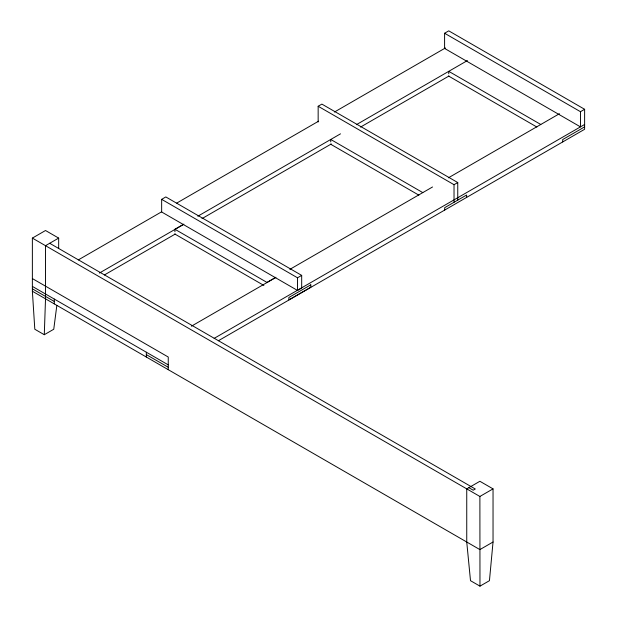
<?xml version="1.0" encoding="UTF-8"?>
<svg xmlns="http://www.w3.org/2000/svg" width="617" height="617" viewBox="0 0 617 617"><rect width="100%" height="100%" fill="white"/><g stroke="black" fill="none" stroke-linecap="round" stroke-linejoin="round"><path stroke-width="0.93" d="M58.669 248.543L58.669 238.1L45.519 230.511L32.369 238.1L32.369 291.239L34.807 329.247L44.285 334.715L45.519 298.829L45.527 245.689M493.037 542.011L489.443 580.682L479.972 586.15L470.501 580.682L466.745 542.011L466.745 488.872L479.887 481.283L493.037 488.872L493.037 542.011L479.887 549.6L32.369 291.239M56.826 305.492L53.756 329.247L44.285 334.715M45.519 245.689L58.669 238.1M318.156 121.989L318.156 106.255L321.881 104.103L457.752 182.547L457.752 200.132M444.595 33.256L580.466 111.7L580.466 126.878L444.595 48.434L444.595 33.256L448.76 30.85L584.631 109.294L584.615 129.292L218.318 340.769M161.654 199.345L165.819 196.939L301.682 275.383L301.682 288.031L297.517 290.437L161.654 211.993L161.654 199.345L297.517 277.789L301.682 275.383M78.282 259.927L161.723 211.754M176.747 203.078L318.596 121.187M334.445 112.032L445.42 47.956M174.935 231.683L174.935 229.277L183.858 224.125M99.368 273.061L183.642 224.403M197.826 216.212L340.507 133.835M356.364 124.68L467.416 60.566M104.373 274.974L175.297 234.028M201.998 218.611L331.329 143.946M360.536 127.079L448.983 76.014M275.899 277.264L266.976 282.416L174.935 229.277M191.393 326.2L275.668 277.55M289.851 269.359L432.54 186.982M448.389 177.827L559.457 113.705M318.156 106.255L454.027 184.699L457.752 182.547M580.466 111.7L584.631 109.294M214.145 338.371L584.631 124.472M584.615 126.886L562.704 139.535L562.704 141.941M32.369 238.1L479.887 496.461L493.037 488.872M540.793 124.48L448.752 71.341L448.752 73.747M448.505 76.014L536.867 127.025M422.792 192.604L330.751 139.465L330.751 141.871M330.511 144.139L418.866 195.149M174.688 233.943L263.883 285.44M49.692 243.283L475.291 488.996L473.208 490.199L468.827 487.669M32.385 278.583L168.248 357.027L168.248 369.676M32.392 286.419L168.248 364.871M32.385 288.833L54.296 301.482M146.337 354.621L168.248 367.269M479.972 586.15L479.887 496.461M466.622 197.417L466.622 195.011L444.703 207.667L444.703 210.065M454.027 184.699L454.027 202.283M297.517 277.789L297.517 290.437M146.337 352.214L146.337 357.027M54.304 299.075L54.304 303.88M310.798 284.823L288.887 297.471L288.887 299.877L310.798 287.221L310.798 284.823"/></g></svg>
